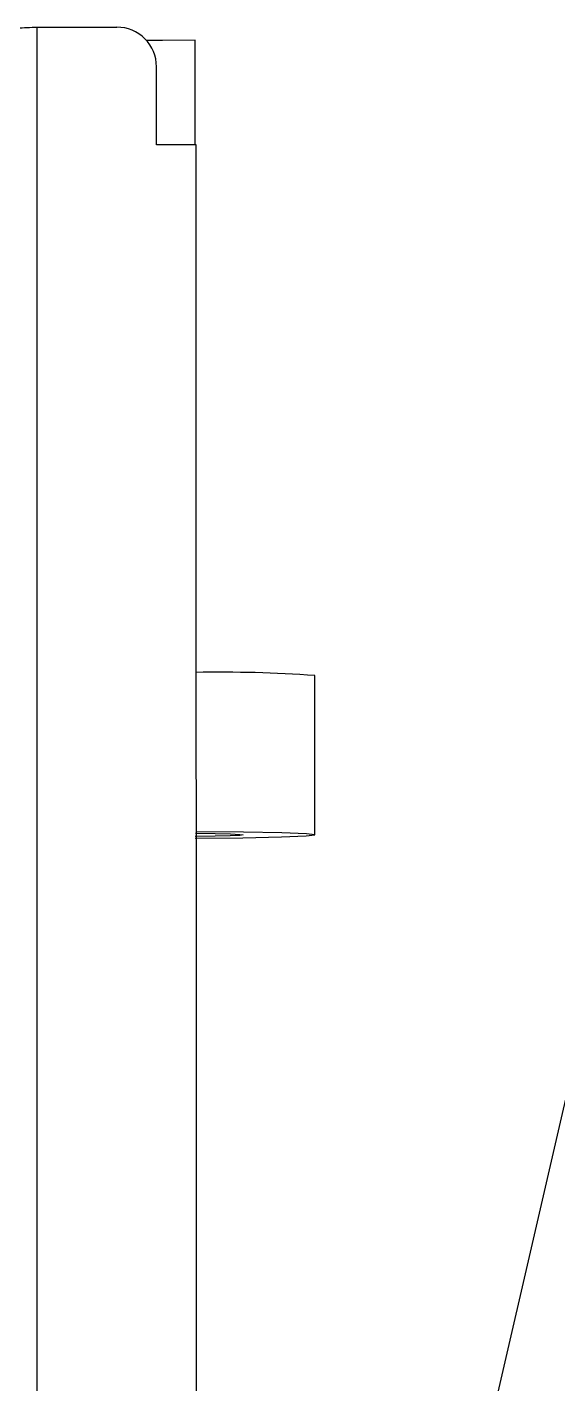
# Model space of a CAD drawing. Header units: millimetres. Extents: x 15 to 1184, y 5 to 836.
# Drawn here: x 855.31 to 861.98, y 618.19 to 635.23 of the extents above; entities that cross this region are included whole.
import ezdxf

# ---------------------------------------------------------------- set-up
doc = ezdxf.new("R2010")
doc.units = ezdxf.units.MM
doc.layers.get('0').update_dxf_attribs({"lineweight": 18})

msp = doc.modelspace()

# ---------------------------------------------------------------- linework, layer by layer
at = {"color": 7, "linetype": 'Continuous', "lineweight": 25}
for p, q in [((855.439, 609.231), (855.438, 635.225)), ((855.438, 635.225), (856.438, 635.225)), ((857.425, 633.746), (857.425, 635.061)), ((856.938, 633.746), (856.938, 634.725)), ((857.438, 633.746), (856.938, 633.746)), ((857.439, 609.231), (857.438, 633.746)), ((858.927, 625.083), (858.927, 627.083)), ((857.751, 603.032), (863.266, 626.919))]:
    msp.add_line(p, q, dxfattribs=at)
for points in [[(857.425, 635.061), (857.012, 635.058), (856.811, 635.058)], [(857.424, 625.043), (858.024, 625.048), (858.506, 625.058), (858.818, 625.07), (858.927, 625.083), (858.82, 625.096), (858.51, 625.108), (858.029, 625.117), (857.43, 625.123)], [(857.429, 625.103), (857.675, 625.1), (857.866, 625.095), (857.986, 625.089), (858.027, 625.083), (857.985, 625.077), (857.864, 625.071), (857.673, 625.066), (857.425, 625.063)]]:
    msp.add_lwpolyline(points, dxfattribs=at)
for centre, radius, start, end in [((854.907, 646.1), 10.887, 271.4744, 272.795), ((856.438, 634.725), 0.5, 0.0084, 90.0057), ((857.745, 610.863), 16.263, 85.834, 91.111)]:
    msp.add_arc(centre, radius, start, end, dxfattribs=at)

doc.saveas('drawing.dxf')
